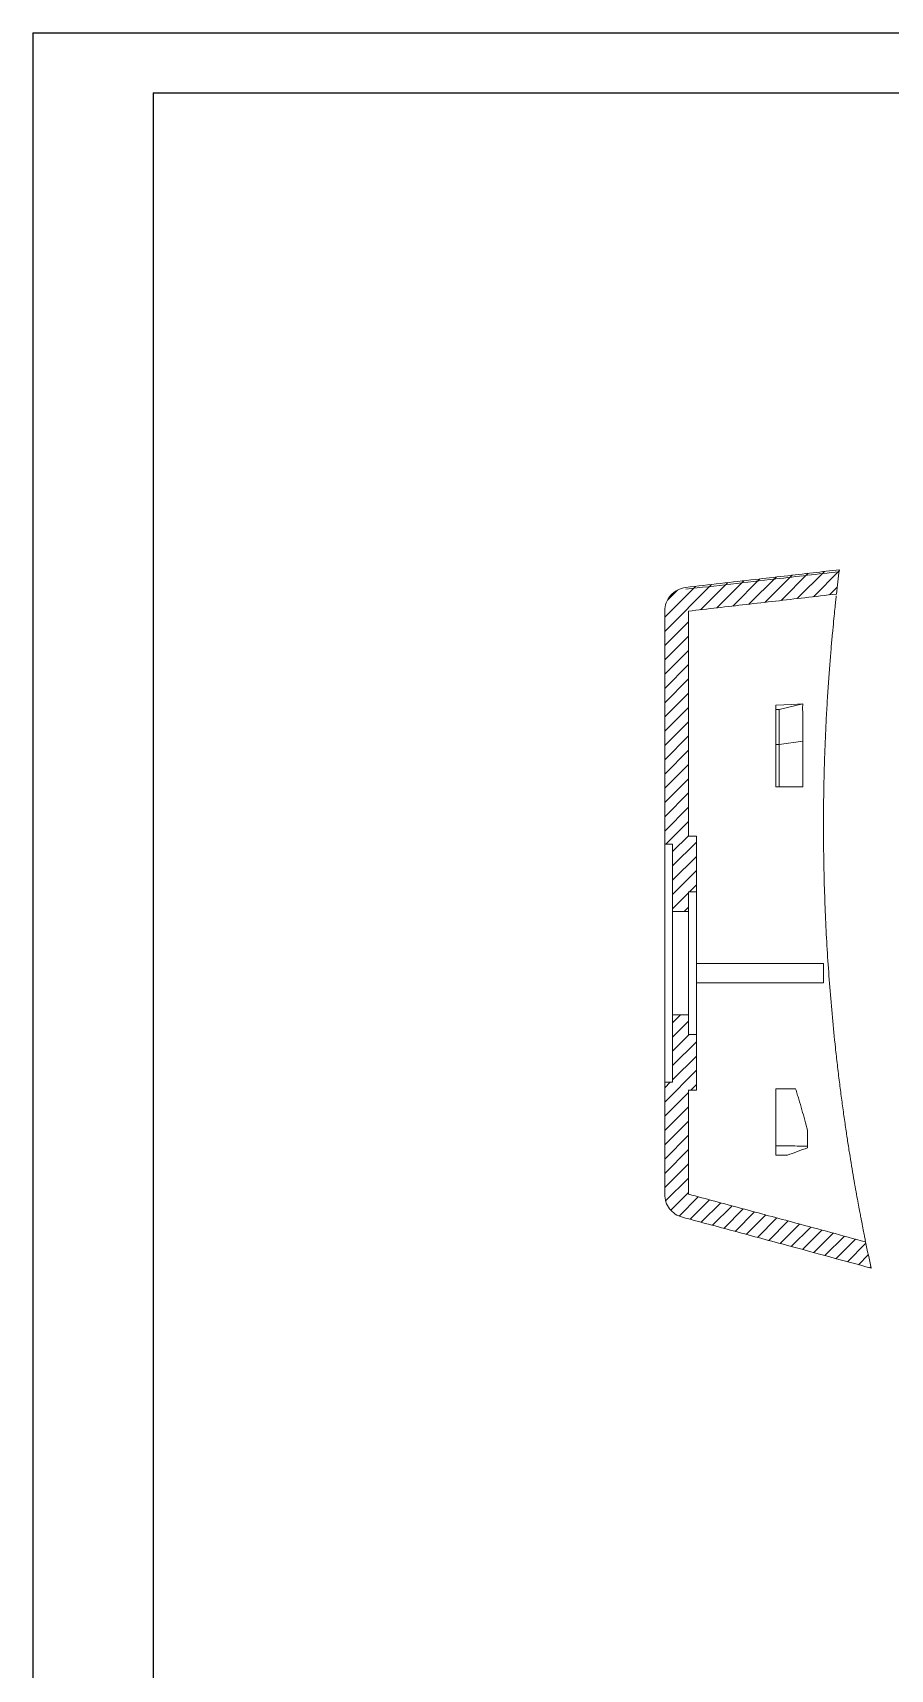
# Model space of a CAD drawing. Header units: inches. Extents: x 1424 to 4050, y 1126 to 1517.
# Drawn here: x 3380.6 to 3434.6, y 1182.1 to 1285.1 of the extents above; entities that cross this region are included whole.
import ezdxf

# ---------------------------------------------------------------- set-up
doc = ezdxf.new("R2010")
doc.units = ezdxf.units.IN
doc.header["$LTSCALE"] = 15
pattern_1 = [(45, (3275.68366, 607.0449), (-0.4490128, 0.4490128), [])]

msp = doc.modelspace()

# ---------------------------------------------------------------- hatches: boundary and pattern name
at = {"linetype": 'Continuous', "lineweight": 0}
h = msp.add_hatch(dxfattribs=at)
h.set_pattern_fill('ANSI31', color=4, scale=0.2, style=0)
h.set_pattern_definition(pattern_1)
edge = h.paths.add_edge_path(flags=0)
edge.add_spline(control_points=[(3421.684, 1250.192), (3421.631, 1250.186), (3421.579, 1250.178), (3421.527, 1250.166), (3421.364, 1250.129), (3421.204, 1250.063), (3421.062, 1249.974), (3420.919, 1249.885), (3420.79, 1249.771), (3420.685, 1249.64), (3420.58, 1249.508), (3420.497, 1249.357), (3420.441, 1249.199), (3420.386, 1249.041), (3420.357, 1248.87), (3420.357, 1248.702)], knot_values=[0, 0, 0, 0, 0.0001585, 0.0001585, 0.0001585, 0.0006687, 0.0006687, 0.0006687, 0.0011789, 0.0011789, 0.0011789, 0.0016891, 0.0016891, 0.0016891, 0.0021993, 0.0021993, 0.0021993, 0.0021993], weights=[1, 1, 1, 1, 1, 1, 1, 1, 1, 1, 1, 1, 1, 1, 1, 1], degree=3, periodic=0)
edge.add_line((3420.357, 1248.702), (3420.357, 1234.038))
edge.add_line((3420.357, 1234.038), (3420.857, 1234.038))
edge.add_line((3420.857, 1234.038), (3420.857, 1229.788))
edge.add_line((3420.857, 1229.788), (3421.857, 1229.788))
edge.add_line((3421.857, 1229.788), (3421.857, 1231.038))
edge.add_line((3421.857, 1231.038), (3422.357, 1231.038))
edge.add_line((3422.357, 1231.038), (3422.357, 1234.538))
edge.add_line((3422.357, 1234.538), (3421.857, 1234.538))
edge.add_line((3421.857, 1234.538), (3421.857, 1248.702))
edge.add_spline(control_points=[(3421.857, 1248.702), (3423.067, 1248.843), (3424.278, 1248.983), (3425.489, 1249.123), (3426.718, 1249.265), (3427.946, 1249.407), (3429.175, 1249.548), (3429.842, 1249.625), (3430.509, 1249.702), (3431.176, 1249.778)], knot_values=[0.0003194, 0.0003194, 0.0003194, 0.0003194, 0.0039761, 0.0039761, 0.0039761, 0.0076865, 0.0076865, 0.0076865, 0.0097008, 0.0097008, 0.0097008, 0.0097008], weights=[1, 1, 1, 1, 1, 1, 1, 1, 1, 1], degree=3, periodic=0)
edge.add_spline(control_points=[(3431.176, 1249.778), (3431.262, 1250.544), (3431.357, 1251.309)], knot_values=[0.9653188, 0.9653188, 0.9653188, 1, 1, 1], weights=[1, 1, 1], degree=2, periodic=0)
edge.add_spline(control_points=[(3431.357, 1251.309), (3430.806, 1251.246), (3430.256, 1251.183), (3429.706, 1251.119), (3428.489, 1250.98), (3427.272, 1250.839), (3426.055, 1250.699), (3424.598, 1250.53), (3423.141, 1250.362), (3421.684, 1250.192)], knot_values=[0.0020131, 0.0020131, 0.0020131, 0.0020131, 0.0036746, 0.0036746, 0.0036746, 0.0073493, 0.0073493, 0.0073493, 0.0117503, 0.0117503, 0.0117503, 0.0117503], weights=[1, 1, 1, 1, 1, 1, 1, 1, 1, 1], degree=3, periodic=0)
h = msp.add_hatch(dxfattribs=at)
h.set_pattern_fill('ANSI31', color=4, scale=0.2, style=0)
h.set_pattern_definition(pattern_1)
edge = h.paths.add_edge_path(flags=0)
edge.add_spline(control_points=[(3420.357, 1211.99), (3420.357, 1211.842), (3420.379, 1211.692), (3420.423, 1211.55), (3420.472, 1211.39), (3420.55, 1211.235), (3420.649, 1211.1), (3420.749, 1210.965), (3420.873, 1210.845), (3421.012, 1210.751), (3421.151, 1210.656), (3421.307, 1210.584), (3421.47, 1210.541)], knot_values=[0, 0, 0, 0, 0.000445, 0.000445, 0.000445, 0.0009503, 0.0009503, 0.0009503, 0.0014555, 0.0014555, 0.0014555, 0.0019608, 0.0019608, 0.0019608, 0.0019608], weights=[1, 1, 1, 1, 1, 1, 1, 1, 1, 1, 1, 1, 1], degree=3, periodic=0)
edge.add_spline(control_points=[(3421.47, 1210.541), (3422.568, 1210.248), (3423.667, 1209.954), (3424.765, 1209.659), (3425.9, 1209.354), (3427.035, 1209.049), (3428.169, 1208.743), (3429.899, 1208.276), (3431.628, 1207.808), (3433.357, 1207.338)], knot_values=[0.0001128, 0.0001128, 0.0001128, 0.0001128, 0.0035246, 0.0035246, 0.0035246, 0.0070491, 0.0070491, 0.0070491, 0.0124239, 0.0124239, 0.0124239, 0.0124239], weights=[1, 1, 1, 1, 1, 1, 1, 1, 1, 1], degree=3, periodic=0)
edge.add_spline(control_points=[(3433.357, 1207.338), (3433.179, 1208.162), (3433.011, 1208.986)], knot_values=[0, 0, 0, 0.0376099, 0.0376099, 0.0376099], weights=[1, 1, 1], degree=2, periodic=0)
edge.add_spline(control_points=[(3433.011, 1208.986), (3431.548, 1209.384), (3430.084, 1209.78), (3428.62, 1210.175), (3427.476, 1210.484), (3426.331, 1210.792), (3425.187, 1211.099), (3424.077, 1211.397), (3422.967, 1211.694), (3421.857, 1211.99)], knot_values=[0.000075, 0.000075, 0.000075, 0.000075, 0.0046248, 0.0046248, 0.0046248, 0.0081795, 0.0081795, 0.0081795, 0.0116271, 0.0116271, 0.0116271, 0.0116271], weights=[1, 1, 1, 1, 1, 1, 1, 1, 1, 1], degree=3, periodic=0)
edge.add_line((3421.857, 1211.99), (3421.857, 1218.538))
edge.add_line((3421.857, 1218.538), (3422.357, 1218.538))
edge.add_line((3422.357, 1218.538), (3422.357, 1222.038))
edge.add_line((3422.357, 1222.038), (3421.857, 1222.038))
edge.add_line((3421.857, 1222.038), (3421.857, 1223.288))
edge.add_line((3421.857, 1223.288), (3420.857, 1223.288))
edge.add_line((3420.857, 1223.288), (3420.857, 1219.038))
edge.add_line((3420.857, 1219.038), (3420.357, 1219.038))
edge.add_line((3420.357, 1219.038), (3420.357, 1211.99))

# ---------------------------------------------------------------- linework, layer by layer
for p, q in [((3380.563, 1285.122), (3605.834, 1285.122)), ((3380.563, 1285.122), (3380.563, 1125.84)), ((3388.148, 1281.33), (3602.041, 1281.33)), ((3388.148, 1281.33), (3388.148, 1129.632))]:
    msp.add_line(p, q)
at = {"color": 7, "linetype": 'Continuous', "lineweight": 15}
for p, q in [((3420.357, 1248.702), (3420.357, 1234.038)), ((3421.857, 1248.702), (3421.857, 1234.538)), ((3427.357, 1242.775), (3427.357, 1242.503)), ((3427.557, 1242.503), (3429.046, 1242.859)), ((3427.357, 1242.503), (3427.557, 1242.503)), ((3427.357, 1240.314), (3427.557, 1240.314)), ((3427.357, 1240.314), (3427.357, 1237.643)), ((3427.557, 1240.314), (3429.046, 1240.527)), ((3427.557, 1237.643), (3427.557, 1240.314)), ((3427.357, 1237.643), (3427.557, 1237.643)), ((3429.047, 1237.643), (3427.557, 1237.643)), ((3421.857, 1234.538), (3422.357, 1234.538)), ((3422.357, 1231.038), (3422.357, 1234.538)), ((3420.357, 1234.038), (3420.857, 1234.038)), ((3420.357, 1234.038), (3420.357, 1219.038)), ((3420.857, 1229.788), (3420.857, 1234.038)), ((3421.857, 1231.038), (3422.357, 1231.038)), ((3421.857, 1231.038), (3421.857, 1229.788)), ((3422.357, 1222.038), (3422.357, 1231.038)), ((3420.857, 1229.788), (3421.857, 1229.788)), ((3420.857, 1229.788), (3420.857, 1223.288)), ((3421.857, 1229.788), (3421.857, 1223.288)), ((3430.357, 1226.509), (3422.357, 1226.509)), ((3430.357, 1226.509), (3430.357, 1225.309)), ((3430.357, 1225.309), (3422.357, 1225.309)), ((3420.857, 1219.038), (3420.857, 1223.288)), ((3421.857, 1223.288), (3420.857, 1223.288)), ((3421.857, 1223.288), (3421.857, 1222.038)), ((3422.357, 1222.038), (3421.857, 1222.038)), ((3422.357, 1218.538), (3422.357, 1222.038)), ((3420.357, 1219.038), (3420.357, 1211.99)), ((3420.857, 1219.038), (3420.357, 1219.038)), ((3422.357, 1218.538), (3421.857, 1218.538)), ((3421.857, 1218.538), (3421.857, 1211.99)), ((3427.357, 1218.633), (3428.6, 1218.633)), ((3427.357, 1214.457), (3427.357, 1215.048)), ((3429.357, 1215.017), (3429.357, 1214.92)), ((3428.085, 1214.453), (3427.357, 1214.457))]:
    msp.add_line(p, q, dxfattribs=at)
at = {"color": 7, "linetype": 'Continuous', "lineweight": 15, "flags": 128}
msp.add_lwpolyline([(3427.357, 1242.775), (3428.357, 1242.825), (3429.046, 1242.859)], dxfattribs=at)
at = {"color": 7, "linetype": 'Continuous', "lineweight": 15}
for points, knots in [([(3431.339, 1251.186), (3430.012, 1251.035), (3426.793, 1250.668), (3423.575, 1250.298), (3421.683, 1250.08)], [0, 0, 0, 0, 0.4122006, 1, 1, 1, 1]), ([(3421.684, 1250.192), (3423.141, 1250.362), (3424.598, 1250.53), (3426.055, 1250.699), (3427.272, 1250.839), (3428.489, 1250.98), (3429.706, 1251.119), (3430.256, 1251.183), (3430.806, 1251.246), (3431.357, 1251.309)], [0.0003251209, 0.0003251209, 0.0003251209, 0.0003251209, 0.0047261482, 0.0047261482, 0.0047261482, 0.0084007966, 0.0084007966, 0.0084007966, 0.0100623541, 0.0100623541, 0.0100623541, 0.0100623541]), ([(3420.357, 1248.702), (3420.357, 1248.886), (3420.39, 1249.065), (3420.52, 1249.407), (3420.615, 1249.564), (3420.979, 1249.972), (3421.319, 1250.15), (3421.684, 1250.192)], [0, 0, 0, 0, 0.25, 0.25, 0.5, 0.5, 1, 1, 1, 1]), ([(3421.857, 1248.702), (3423.067, 1248.843), (3424.278, 1248.983), (3425.489, 1249.123), (3426.718, 1249.265), (3427.946, 1249.407), (3429.175, 1249.548), (3429.842, 1249.625), (3430.509, 1249.702), (3431.176, 1249.778)], [0.0003193958, 0.0003193958, 0.0003193958, 0.0003193958, 0.0039761481, 0.0039761481, 0.0039761481, 0.0076864528, 0.0076864528, 0.0076864528, 0.0097007758, 0.0097007758, 0.0097007758, 0.0097007758]), ([(3433.001, 1209.035), (3433.001, 1209.035), (3432.998, 1209.051), (3432.972, 1209.179), (3432.92, 1209.437), (3432.838, 1209.849), (3432.758, 1210.264), (3432.68, 1210.67), (3432.609, 1211.048), (3432.519, 1211.533), (3432.41, 1212.132), (3432.289, 1212.818), (3432.161, 1213.57), (3432.029, 1214.374), (3431.896, 1215.213), (3431.761, 1216.109), (3431.625, 1217.055), (3431.49, 1218.041), (3431.357, 1219.073), (3431.228, 1220.142), (3431.004, 1222.141), (3430.736, 1225.019), (3430.493, 1228.842), (3430.362, 1232.668), (3430.348, 1235.664), (3430.382, 1237.839), (3430.417, 1239.184), (3430.464, 1240.518), (3430.525, 1241.831), (3430.596, 1243.097), (3430.675, 1244.291), (3430.757, 1245.402), (3430.841, 1246.41), (3430.922, 1247.308), (3430.996, 1248.083), (3431.061, 1248.72), (3431.114, 1249.212), (3431.148, 1249.527), (3431.159, 1249.622), (3431.163, 1249.657)], [0, 0, 0, 0, 0.0000212, 0.03451081, 0.0736725, 0.11286586, 0.15202892, 0.16936649, 0.18672858, 0.20400932, 0.22143303, 0.23892082, 0.25634979, 0.27289945, 0.28949767, 0.30605034, 0.32354873, 0.3411001, 0.35859943, 0.37800729, 0.39741532, 0.46645601, 0.53552489, 0.6045933, 0.67363333, 0.69772321, 0.72183137, 0.74590404, 0.7699455, 0.79398436, 0.81809939, 0.84213709, 0.86617942, 0.89029832, 0.91433887, 0.93826862, 0.96227535, 0.98620324, 1, 1, 1, 1]), ([(3427.357, 1242.503), (3427.357, 1242.355), (3427.357, 1242.204), (3427.357, 1241.488), (3427.357, 1240.909), (3427.357, 1240.314)], [0.920716771, 0.920716771, 0.920716771, 0.920716771, 0.9375, 0.9375, 1, 1, 1, 1]), ([(3427.557, 1240.314), (3427.557, 1240.909), (3427.557, 1241.488), (3427.557, 1242.204), (3427.557, 1242.355), (3427.557, 1242.503)], [0.920716771, 0.920716771, 0.920716771, 0.920716771, 0.983216771, 0.983216771, 1, 1, 1, 1]), ([(3429.047, 1240.527), (3429.047, 1240.259), (3429.047, 1239.991), (3429.047, 1239.724), (3429.047, 1239.456), (3429.047, 1239.189), (3429.047, 1238.921), (3429.047, 1238.495), (3429.047, 1238.069), (3429.047, 1237.643)], [-0.0016577435, -0.0016577435, -0.0016577435, -0.0016577435, -0.0008288717, -0.0008288717, -0.0008288717, 0, 0, 0, 0.0013191458, 0.0013191458, 0.0013191458, 0.0013191458]), ([(3427.357, 1215.047), (3427.357, 1215.116), (3427.357, 1215.253), (3427.357, 1215.466), (3427.357, 1215.684), (3427.357, 1215.908), (3427.357, 1216.138), (3427.357, 1216.435), (3427.357, 1216.802), (3427.357, 1217.245), (3427.357, 1217.697), (3427.357, 1218.16), (3427.357, 1218.475), (3427.357, 1218.633)], [0, 0, 0, 0, 0.066727, 0.1334707, 0.2002926, 0.2672539, 0.3344152, 0.401837, 0.5226041, 0.6424441, 0.7617146, 0.8807784, 1, 1, 1, 1]), ([(3428.6, 1218.633), (3428.638, 1218.522), (3428.671, 1218.411), (3428.738, 1218.188), (3428.771, 1218.077), (3428.87, 1217.746), (3428.935, 1217.526), (3429.125, 1216.871), (3429.246, 1216.44), (3429.357, 1216.014)], [0, 0, 0, 0, 0.125, 0.125, 0.25, 0.25, 0.5, 0.5, 1, 1, 1, 1]), ([(3429.357, 1216.009), (3429.357, 1215.924), (3429.357, 1215.753), (3429.357, 1215.503), (3429.357, 1215.257), (3429.357, 1215.097), (3429.357, 1215.017)], [0, 0, 0, 0, 0.2504194, 0.5004288, 0.7502238, 1, 1, 1, 1]), ([(3427.357, 1215.048), (3427.511, 1215.045), (3427.825, 1215.04), (3428.313, 1215.032), (3428.825, 1215.024), (3429.177, 1215.02), (3429.357, 1215.017)], [0, 0, 0, 0, 0.2346607, 0.479501, 0.7345949, 1, 1, 1, 1]), ([(3421.47, 1210.541), (3421.31, 1210.584), (3421.162, 1210.651), (3420.887, 1210.834), (3420.768, 1210.945), (3420.467, 1211.337), (3420.357, 1211.66), (3420.357, 1211.99)], [0, 0, 0, 0, 0.25, 0.25, 0.5, 0.5, 1, 1, 1, 1]), ([(3433.011, 1208.986), (3431.548, 1209.384), (3430.084, 1209.78), (3428.62, 1210.175), (3427.476, 1210.484), (3426.331, 1210.792), (3425.187, 1211.099), (3424.077, 1211.397), (3422.967, 1211.694), (3421.857, 1211.99)], [0.000074977, 0.000074977, 0.000074977, 0.000074977, 0.004624752, 0.004624752, 0.004624752, 0.008179454, 0.008179454, 0.008179454, 0.011627097, 0.011627097, 0.011627097, 0.011627097]), ([(3433.357, 1207.338), (3431.628, 1207.808), (3429.899, 1208.276), (3428.169, 1208.743), (3427.035, 1209.049), (3425.9, 1209.354), (3424.765, 1209.659), (3423.667, 1209.954), (3422.568, 1210.248), (3421.47, 1210.541)], [0, 0, 0, 0, 0.005374739, 0.005374739, 0.005374739, 0.008899295, 0.008899295, 0.008899295, 0.012311035, 0.012311035, 0.012311035, 0.012311035])]:
    msp.add_open_spline(points, degree=3, knots=knots, dxfattribs=at)
for points in [[(3431.357, 1251.309), (3431.293, 1250.799), (3431.233, 1250.289), (3431.176, 1249.778)], [(3429.046, 1242.859), (3429.045, 1242.114), (3429.048, 1241.332), (3429.046, 1240.527)], [(3429.357, 1214.92), (3428.929, 1214.754), (3428.504, 1214.599), (3428.085, 1214.453)], [(3428.085, 1214.453), (3427.842, 1214.454), (3427.599, 1214.454), (3427.357, 1214.455)], [(3433.011, 1208.986), (3433.123, 1208.437), (3433.238, 1207.887), (3433.357, 1207.338)]]:
    msp.add_open_spline(points, degree=3, dxfattribs=at)

doc.saveas('drawing.dxf')
